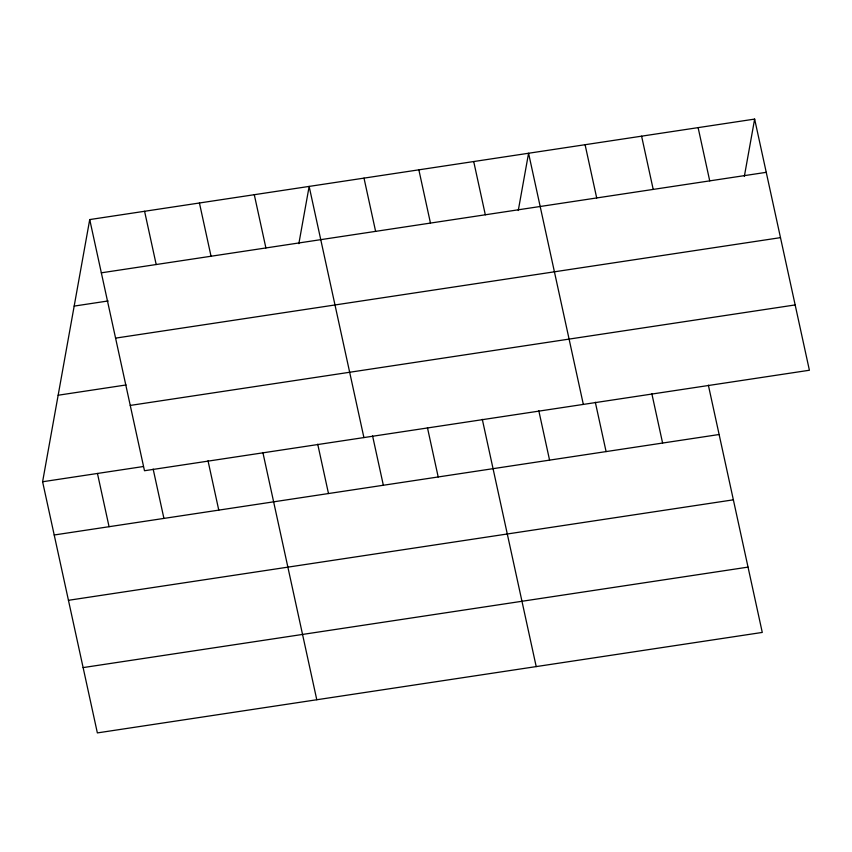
<?xml version="1.0" encoding="UTF-8"?>
<svg xmlns="http://www.w3.org/2000/svg" width="852" height="852" viewBox="0 0 852 852"><rect width="100%" height="100%" fill="white"/><g stroke="black" fill="none" stroke-linecap="round" stroke-linejoin="round"><path stroke-width="1.28" d="M708.363 385.157L762.274 632.429L97.362 732.912L42.6 481.753L89.726 219.571L754.638 119.088L809.4 370.247L144.489 470.73L89.726 219.571M298.85 243.672L309.148 186.418L363.91 437.577M518.272 210.508L528.57 153.254L583.332 404.412M744.35 176.343L754.638 119.088M101.335 272.821L766.246 172.328M74.177 306.092L108.129 300.958M115.574 338.127L780.485 237.644M58.149 395.232L126.064 384.966M130.249 405.424L795.161 304.931M42.6 481.753L143.168 466.555M54.208 534.992L719.12 434.509M68.448 600.309L733.359 499.826M83.123 667.595L748.035 567.112M698.118 127.63L709.727 180.869M641.599 136.171L653.207 189.41M651.844 393.699L662.6 443.051M585.09 144.712L596.698 197.952M595.324 402.24L606.091 451.592M538.815 410.781L549.572 460.133M473.712 161.539L485.32 214.789M482.296 419.322L536.206 666.594M418.854 169.836L430.462 223.075M427.438 427.619L438.194 476.971M364.006 178.121L375.615 231.371M372.58 435.904L383.347 485.257M317.721 444.201L328.489 493.542M254.29 194.703L265.899 247.943M262.874 452.487L316.784 699.748M199.432 202.989L211.04 256.239M208.016 460.783L218.772 510.124M144.584 211.285L156.193 264.525M153.158 469.069L163.925 518.421M97.458 473.467L109.067 526.706"/></g></svg>
